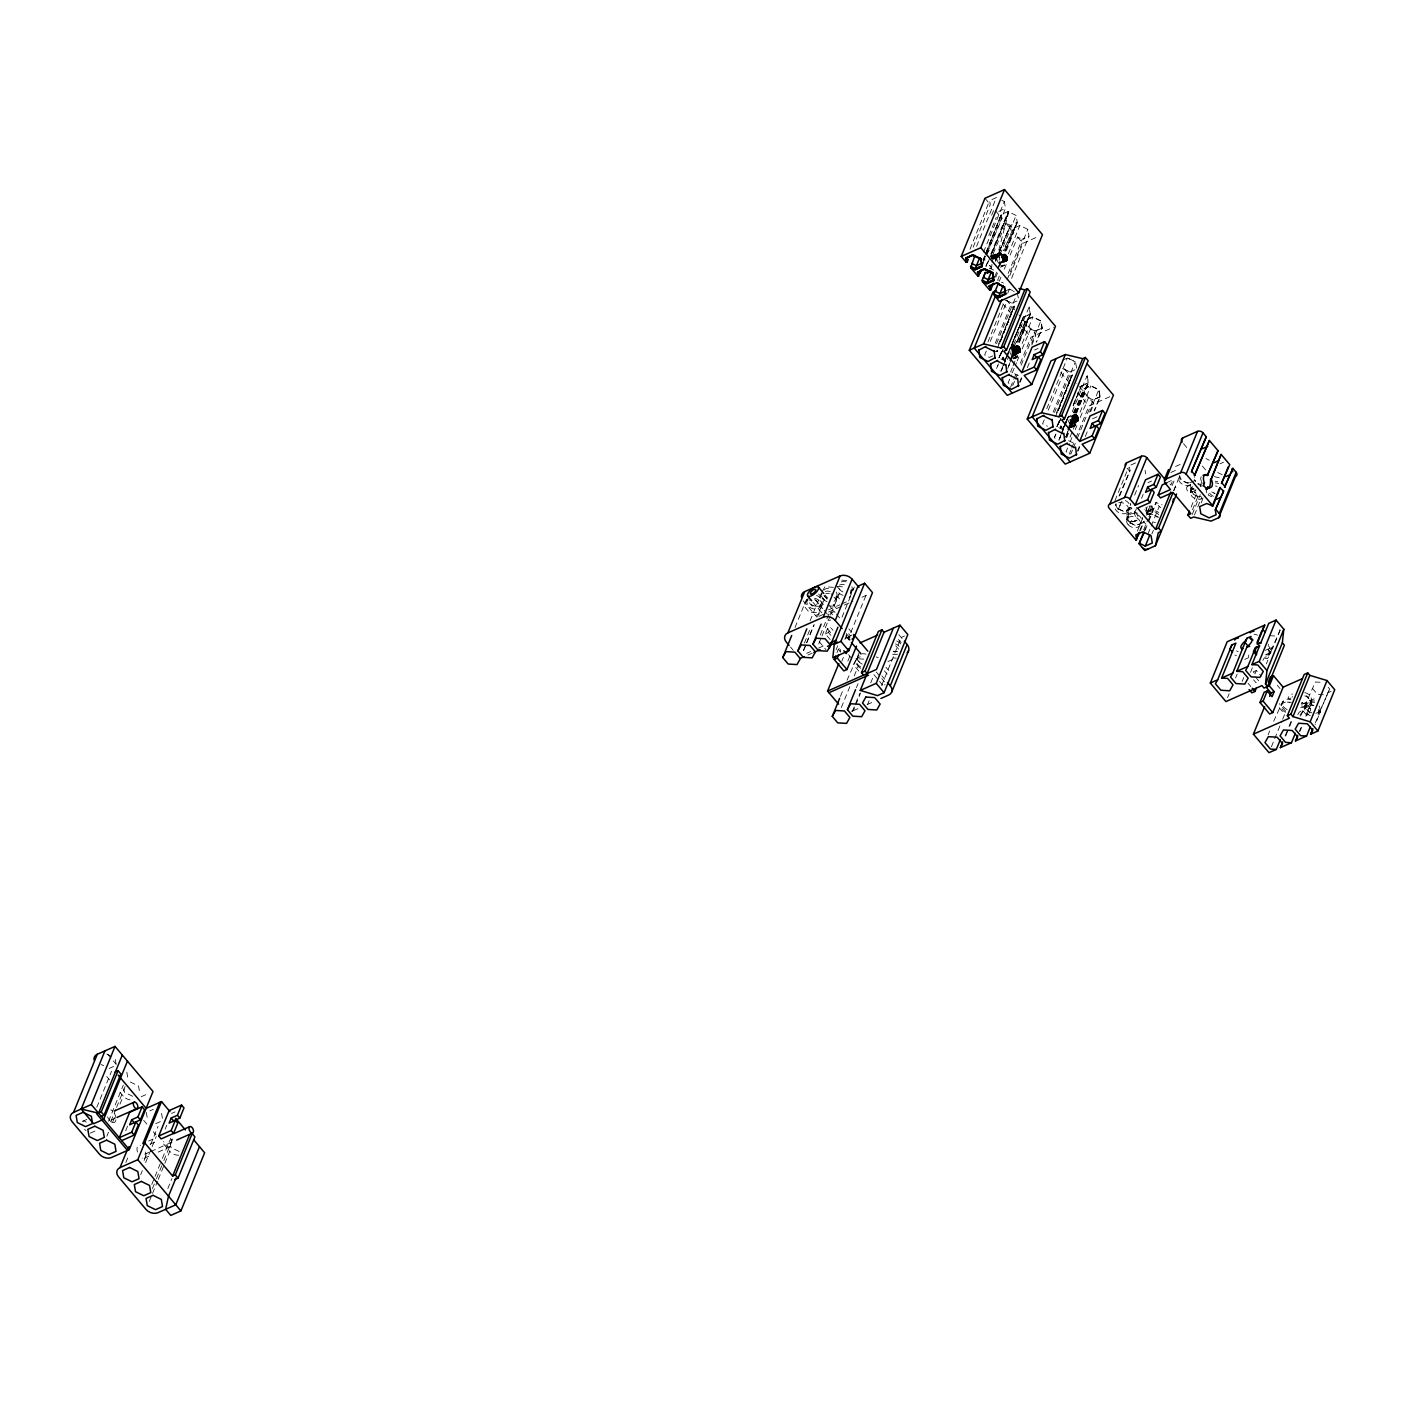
<?xml version="1.0" encoding="UTF-8"?>
<svg xmlns="http://www.w3.org/2000/svg" width="1405" height="1405" viewBox="0 0 1405 1405"><rect width="100%" height="100%" fill="white"/><g stroke="black" fill="none" stroke-linecap="round" stroke-linejoin="round"><path stroke-width="0.75" stroke-dasharray="5 3.75" d="M1016.869 354.288L1012.074 356.413L1012.144 348.212L1029.057 307.08L1030.234 314L1018.572 342.205M1076.406 422.378L1070.03 425.206L1070.364 419.638M1308.758 708.348L1309.407 707.558L1305.772 716.216A6.99 2.722 -40.1 0 0 1310.444 710.912A6.99 2.722 -40.1 0 0 1308.986 708.331L1311.936 702.096L1306.492 695.615M1192.265 486.499L1192.125 489.432A6.99 3.846 66.1 0 1 1190.966 486.604M998.92 263.385C996.444 260.856 994.424 252.443 999.956 252.918M999.412 261.576L999.271 263.455L1003.837 261.435M991.544 268.829L991.93 264.386M992.141 262.331L993.019 254.112L1005.892 223.114L1010.458 225.362L1017.238 222.341L1016.061 215.439L1008.105 211.523L1001.326 214.526L985.028 255.007M992.562 258.116L993.019 254.112M1146.269 513.018L1146.603 507.451M999.324 257.818L997.322 255.815L1008.772 211.839L990.262 257.115M1002.327 367.794L1001.168 371.324L997.972 369.743M1060.863 434.83L1059.704 438.36L1062.18 431.054M1003.609 364.071L1001.168 371.324L1002.819 367.302M1248.729 655.046L1248.711 656.96M1009.809 362.982L1008.421 366.6L1011.301 359.136M1066.377 435.392L1067.765 431.774M1069.258 427.928L1065.692 437.201L1068.186 431.159M983.184 260.241L984.765 256.272M985.449 254.516L1001.326 214.526L1001.993 218.495L986.117 255.499M983.289 260.013L984.87 256.061M984.975 255.868L983.412 259.802L984.694 259.907M1000.026 342.17L1014.322 306.185L996.391 350.706M1000.22 341.784L1014.322 306.185L1000.307 341.608M1057.983 410.963L1072.278 374.977L1054.347 419.498M1058.158 410.576L1072.278 374.977L1058.264 410.418M973.173 247.21L990.262 204.55L989.594 200.599L996.373 197.578L974.982 250.283M995.829 277.119L997.462 273.044M1006.401 250.705L1013.743 232.422L1013.058 228.453L1019.854 225.45L1027.81 229.366L1028.969 236.286L1011.477 278.594M1019.415 342.363L1026.739 324.081L1026.054 320.112L1032.851 317.108L1040.806 321.025L1041.966 327.927L1036.135 342.047M1066.781 437.57L1068.397 433.495M1076.546 413.193L1084.678 392.873L1084.01 388.904L1090.789 385.901L1098.745 389.817L1099.922 396.737L1094.091 410.84M970.03 249.159L989.594 200.599M1004.101 250.722L1013.058 228.453M1009.756 360.593L1013.023 352.497M1017.097 342.381L1026.054 320.112M1067.712 429.386L1070.961 421.289M1074.228 413.193L1084.01 388.904M987.539 262.191L985.889 266.248L993.616 270.041M990.841 254.094L1008.105 211.523M999.271 276.135L997.638 280.192L1003.416 283.037M1008.333 253.831L1019.854 225.45M987.978 341.942L1003.609 303.427M1007.719 293.294L1009.37 289.237L1014.147 291.59M1001.361 351.83L998.885 357.906L1006.612 361.7L1008.562 356.958M1012.267 367.776L1010.634 371.833L1018.344 375.627M1013.093 365.757L1017.22 355.623M1022.155 343.452L1032.851 317.108M1046.76 408.715L1067.326 358.029L1075.282 361.946L1054.488 412.508M1059.317 420.622L1056.841 426.699L1064.551 430.492M1075.159 424.415L1068.59 440.626L1076.3 444.419M1080.094 412.262L1090.789 385.901M96.822 1107.281L111.557 1071.19M108.571 1121.208L123.289 1085.134M110.855 1121.401L115.754 1109.37M116.58 1107.368L126.397 1083.308M106.885 1136.206L108.519 1132.202M112.611 1122.174L115.895 1114.147M119.987 1104.137L123.254 1096.111L119.126 1091.211M125.677 1130.832L128.066 1124.948M125.853 1162.567L129.119 1154.541M144.135 1160.46L147.402 1152.434M150.686 1144.425L158.045 1126.371M140.693 1174.685L142.327 1170.664M145.593 1162.655L151.319 1148.623M152.144 1146.603L156.236 1136.592M165.14 1129.128L166.738 1125.212M151.775 1184.415L154.234 1178.409M155.059 1176.407L161.593 1160.354M162.418 1158.352L169.777 1140.316L175.045 1137.98M152.425 1188.612L155.692 1180.586M156.517 1178.584L163.068 1162.55M163.876 1160.548L172.885 1138.489M149.281 1201.416L151.74 1195.409M152.565 1193.389L157.465 1181.377M158.291 1179.357L164.016 1165.325M164.824 1163.322L169.742 1151.292L161.505 1141.51M167.827 1188.612L171.919 1178.584M795.002 627.491L806.505 599.338L811.914 605.889L820.713 606.433L824.068 600.497L818.623 594.016M807.12 600.813L808.314 597.898M810.105 620.782L821.574 592.717M804.363 643.086L810.773 627.368M807.805 599.654A7.218 5.321 22.2 0 0 811.124 608.066A7.218 5.321 22.2 0 0 820.555 606.082L821.749 603.167M803.344 650.62L805.75 644.737M806.54 642.77L813.758 625.067M803.625 650.62L806.066 644.614M806.892 642.594L814.25 624.558M817.534 616.532L824.068 600.497M820.292 634.972L829.863 611.491L832.621 614.775M835.676 599.391L836.853 596.475M818.729 643.929L821.187 637.905M822.013 635.903L830.197 615.864M831.005 613.845L839.189 593.806L835.835 599.742M830.197 639.609L825.367 633.866L827.44 628.79L830.548 627.403L832.972 630.283M825.367 633.866L828.476 632.496L830.548 627.403M850.798 592.682L851.974 589.784M842.034 617.181L851.852 593.121M852.993 590.293L854.31 587.097M990.42 256.852L1008.772 211.839L990.595 256.623L999.412 252.795M836.08 649.795L837.714 645.791M836.941 652.658L838.311 649.25L841.437 647.881L840.05 651.27M844.897 639.398L847.654 632.619L850.429 635.903M845.125 638.555L849.024 636.816L865.884 595.544M841.806 661.281L843.404 657.347M847.83 661.123L850.218 655.257M1009.844 275.415L1022.928 243.346L1038.576 236.409M840.453 696.336L842.912 690.312M847.004 680.301L859.368 652.306M860.668 666.883A7.218 5.321 22.2 0 1 856.611 659.788L857.858 656.732M841.367 707.453L850.183 685.816M854.205 675.998L858.209 666.163L854.082 661.263M856.4 687.625L858.034 683.62M998.498 344.137L1014.041 306.044L1014.673 309.75M852.343 711.457L859.72 693.403M851.448 711.246A8.851 6.533 22.2 0 0 853.379 710.684L854.978 706.75M855.785 704.783L860.598 692.981M870.696 682.935L873.963 674.909M867.465 704.748L869.098 700.744M1011.863 354.06L1013.514 350.038M1016.781 342.03L1025.773 319.971L1032.798 316.863L1041.035 320.902L1042.247 328.068L1036.521 342.118M1019.064 342.205L1030.515 314.14L1029.303 306.975M881.567 685.605L901.202 637.484L904.521 636.008M1010.529 387.306L1012.987 381.299M1013.795 379.28L1017.08 371.271M1020.346 363.245L1030.989 337.182L1053.539 327.189M1031.832 345.015L1035.924 334.987L1018.888 314.773M1020.153 382.213L1021.804 378.191M1027.354 367.618L1029.76 361.752M1056.455 412.93L1071.997 374.836M1069.82 422.852L1073.086 414.826M1073.912 412.824L1083.729 388.764L1090.754 385.655L1098.991 389.712L1100.203 396.877L1094.477 410.91M1066.377 437.078L1068.011 433.056M1076.195 413.017L1088.471 382.933L1087.259 375.767M1069.293 454.096L1070.944 450.092M1071.752 448.09L1075.036 440.064M1075.844 438.061L1088.945 405.975L1111.478 395.982M1090.614 411.805L1093.88 403.797L1076.845 383.565M1078.109 451.005L1079.743 447.001M1085.31 436.428L1087.716 430.545M1114.973 500.654L1128.426 467.707M1119.03 496.07L1130.024 470.57L1129.216 465.757M1119.732 495.772L1130.024 470.57M1115.781 505.449L1118.187 509.453L1121.348 501.708M1118.187 509.453L1122.051 501.392M1129.919 523.398L1131.569 520.798L1129.919 523.398L1126.81 519.71L1126.705 514.581L1130.656 504.887M1134.625 495.192L1138.577 485.515M1128.478 510.911L1129.655 507.995M1126.81 519.71L1128.022 516.496M1127.53 519.393L1128.461 517.11L1127.583 517.075A6.99 3.846 66.1 0 1 1126.81 510.314A6.99 3.846 66.1 0 1 1130.797 509.19L1131.745 509.031M1130.849 521.115L1131.095 521.255A6.99 3.846 66.1 0 0 1135.1 520.149A6.99 3.846 66.1 0 0 1134.327 513.369L1136.469 507.363M1136.399 508.944L1134.151 513.036M1141.58 498.283L1143.178 494.367M1137.348 531.195L1142.669 518.164M1147.358 506.661L1145.093 512.245L1152.118 509.137L1158.844 512.439M1139.736 530.721L1143.53 521.431L1146.638 525.119L1144.373 530.704M1146.708 513.633L1149.747 506.186M1147.13 513.001L1150.291 505.238M1140.438 530.423L1144.25 521.115M1146.656 515.178L1150.467 505.888M1143.617 529.931L1148.184 518.779M1148.939 516.917L1150.449 513.194L1158.686 517.251M1148.307 521.044L1155.893 502.446L1162.128 504.852M1145.075 530.388L1147.358 524.803M1149.009 520.746L1156.614 502.129M1147.99 533.9L1150.396 527.999M1151.187 526.032L1159.213 506.38L1155.893 502.446M1151.854 533.988L1153.382 530.265M1172.121 485.621L1174.527 479.755M1173.755 490.45L1179.339 476.752M1173.807 490.696L1175.405 486.762L1178.163 490.029M1190.65 491.135L1191.826 488.22M1196.094 493.208A6.99 3.846 66.1 0 1 1194.689 492.47L1195.409 489.923M1191.089 507.187L1196.691 493.418M1200.555 486.393L1201.521 481.634M1192.511 509.787L1198.922 494.051M1192.248 514.406L1200.256 494.736M1194.461 515.02L1201.679 497.335M1201.17 502.92L1202.68 499.197M1227.549 697.635L1229.147 693.701M1235.575 677.965L1237.173 674.049M1242.178 681.39L1243.776 677.473M1250.52 672.345L1252.891 666.532M1254.981 673.873L1256.351 670.484L1261.198 676.209M1268.961 654.431L1270.155 651.516M1265.519 654.783L1269.049 655.011L1280.113 630.178L1277.391 626.946M1266.362 663.898L1267.89 660.122M1280.113 630.178L1272.403 649.075L1268.311 644.21M1268.135 734.833L1269.716 730.969M1273.668 721.274L1282.554 701.78L1291.371 702.324M1285.54 712.282A7.218 5.321 22.2 0 1 1281.536 705.029L1282.73 702.131A7.218 5.321 22.2 0 1 1290.896 699.62M1271.402 746.775L1281.834 721.222M1282.642 719.255L1285.856 711.404L1279.34 703.677M1285.083 736.027L1288.245 728.282M1289.035 726.332L1291.406 720.519M1285.751 735.921L1288.912 728.176M1289.702 726.227L1292.073 720.414M1300.521 716.181L1306.141 704.66L1313.201 705.099M1309.917 713.002L1304.455 706.522L1315.396 681.987L1320.682 682.303M1305.157 707.839L1306.334 704.924M1309.688 706.065L1305.684 707.839L1304.455 710.35A6.99 2.722 -40.1 0 0 1299.59 716.181M1310.092 703.606L1311.269 700.691M1299.309 731.531L1300.837 727.755M1300.082 731.162L1301.662 727.281M1306.404 715.654L1311.936 702.096M1318.522 713.266L1319.717 710.368M1315.133 723.101L1320.419 711.668L1315.098 724.699M1315.818 713.354L1319.822 711.58L1329.674 688.994L1325.582 684.147M1319.822 711.58L1329.674 688.994M988.804 235.566L996.233 217.459M995.601 261.558L1010.458 225.362L995.846 259.433M1008.158 273.483L1022.19 239.289L1028.969 236.286M995.197 343.312L1011.705 303.076L1007.157 300.828L989.629 342.996M1003.644 365.282L1006.12 359.259M1006.946 357.239L1011.073 347.176M1011.899 345.173L1023.455 317.003L1030.234 314L1017.958 343.259M1014.55 381.229L1012.9 385.251L1008.105 382.898L1011.442 374.872M1015.376 379.227L1017.852 373.186M1021.154 365.142L1035.186 330.948L1041.966 327.927M1053.153 412.104L1069.662 371.868L1065.113 369.62L1047.586 411.788M1060.757 436.094L1059.107 440.116L1054.312 437.763L1056.437 432.67M1061.583 434.092L1064.059 428.051M1064.885 426.031L1069.012 415.985M1073.139 405.922L1081.393 385.795L1088.19 382.792L1087.013 375.873L1070.101 417.004M1072.507 450.022L1070.856 454.061L1066.061 451.69L1069.398 443.664M1073.332 448.019L1076.634 439.976M1077.459 437.956L1093.143 399.74L1099.922 396.737M983.535 252.075L1004.329 201.495L999.552 199.159M999.956 254.604L1016.061 215.439M1007.016 279.929L1027.81 229.366M996.531 343.716L1015.657 297.193M1031.656 343.259L1040.806 321.025M1089.595 412.069L1098.745 389.817M983.008 262.823L985.502 256.781M986.345 254.762L1005.506 208.414L1004.329 201.495M994.74 276.75L997.251 270.708M998.077 268.689L1000.571 262.647M1005.576 250.564L1017.238 222.341L1003.117 250.705M1007.736 368.409L1009.405 364.387M1019.486 382.336L1021.979 376.294M1069.029 429.14L1071.523 423.098M1075.686 413.017L1088.19 382.792L1071.242 416.828M1077.424 451.146L1079.936 445.086M991.649 215.211L994.16 209.187M999.271 281.211L1000.94 277.189M1004.276 269.163L1006.788 263.139M1010.125 255.113L1017.624 237.041L1022.19 239.289M986.292 351.022L984.624 355.026L989.419 357.397L992.72 355.939M998.481 363.877L996.373 368.971L997.866 365.581M1012.267 372.869L1016.447 362.824M1017.273 360.822L1018.941 356.8M1022.278 348.774L1030.62 328.7L1035.186 330.948M1044.249 419.814L1042.58 423.836L1047.375 426.189M1070.224 441.662L1071.892 437.64M1075.229 429.614L1076.897 425.592M1080.234 417.566L1088.576 397.492L1093.143 399.74M998.639 266.616L1000.325 262.595M1005.4 250.511L1017.238 222.341L1004.961 251.6M998.428 267.213L1000.975 261.119M1011.635 358.275L1013.321 354.253M1018.397 342.17L1030.234 314L1014.234 346.139M1011.424 358.872L1013.146 354.71M1069.591 427.067L1071.277 423.046M1075.51 412.982L1088.19 382.792L1075.914 412.051M1069.363 427.664L1071.102 423.502M995.829 259.679L1010.458 225.362L995.513 260.557M995.583 260.347L1010.458 225.362M1004.522 361.419L1023.455 317.003L1011.424 345.086M1004.452 361.717L1008.579 352.005M1013.532 340.326L1023.455 317.003L1013.479 340.484M1004.347 361.998L1006.015 358.082M1062.461 430.229L1068.485 416.091M1062.391 430.51L1064.059 426.628M1064.885 424.679L1067.361 418.848M1073.139 405.237L1081.393 385.795L1073.104 405.36M1062.303 430.791L1063.954 426.874M1064.797 424.925L1067.291 419.059M1006.279 357.116L1010.564 347.088M1062.496 429.912L1068.52 415.88M1054.312 437.763L1055.805 434.391M1001.379 352.743L998.885 357.906L1002.907 350.231M1059.335 421.553L1056.841 426.699L1060.863 419.024M988.347 261.277L985.889 266.248L989.928 258.257M1002.959 349.599L998.885 357.906L1002.924 349.915M1060.916 418.409L1056.841 426.699L1060.88 418.708M1071.207 425.241C1074.456 428.947 1080.041 421.57 1070.926 427.19M807.208 599.882L803.836 605.818L809.298 612.281L818.114 612.826L821.468 606.89L816.006 600.427L808.964 599.988M822.399 591.242L824.928 586.781L833.727 587.325M822.311 593.173L818.957 599.11L824.419 605.59M850.956 593.033L853.467 588.59M851.693 593.507L848.216 599.426M1269.049 655.011L1271.56 650.55M1304.455 706.522L1307.809 700.586L1314.852 701.025M983.658 259.468L985.502 256.377M986.609 254.604L989.436 249.862M1302.54 702.412L1301.329 703.694M996.531 351.285L997.568 350.881L996.092 351.338M1013.321 347.738L1011.688 349.511L1013.321 353.463M1001.098 265.387L1004.522 265.194M1009.809 350.811C1009.475 359.469 1024.649 355.992 1012.583 359.03M990.806 256.413L997.304 255.815L1001.642 253.884L997.304 255.815M999.359 256.254L999.271 260.259M983.799 259.345L985.168 259.943M998.709 211.417L1005.506 208.414M982.868 259.732L984.308 259.152M991.298 256.026L998.639 252.795M983.36 259.662L984.694 259.31M991.93 256.377L999.675 252.847M991.807 256.641L1000.237 253.023M991.631 257.22L1000.518 253.146M991.579 257.519L1000.799 253.304M991.561 257.853L1001.08 253.48M991.561 258.186L996.461 256.009M996.83 255.675L1001.361 253.673M991.596 258.52L996.444 256.377M997.761 255.973L1001.923 254.129M993.247 258.169L996.444 256.746M998.235 256.149L1002.204 254.393M993.317 258.52L996.461 257.133M993.405 258.889L996.496 257.519M993.511 259.275L996.549 257.923M990.595 266.406C987.1 264.843 991.105 264.79 991.491 268.495M999.359 262.524L1005.19 259.943M999.324 262.981L1005.278 260.347M999.218 263.894L1003.855 261.839M989.893 268.443L991.315 267.811M989.91 268.812L991.421 268.162M1001.238 266.651L1004.68 264.983M1000.395 267.196L1004.347 265.369M1004.276 291.485L1009.37 289.237M1017.027 300.986L1011.758 303.322L1003.521 299.265M1023.49 317.249L1030.515 314.14M1042.247 328.068L1035.222 331.194L1026.985 327.137L1025.773 319.971M995.407 351.566L997.181 350.811M996.865 351.338L997.813 351.092M1010.933 346.526L1014.076 345.121M1011.337 346.666L1014.357 345.331M1012.144 347.017L1014.919 345.788M1015.2 346.051L1011.231 347.808L1012.144 348.212M1011.688 348.001L1015.464 346.332M1012.215 348.616L1015.991 346.947M1012.267 349.037L1016.236 347.281M1012.32 349.476L1016.465 347.632M1012.39 350.372L1016.921 348.37M1012.408 350.829L1017.132 348.739M1012.425 351.303L1017.325 349.143M1004.312 359.469C1000.606 359.346 1002.959 353.92 1004.487 360.137M1012.443 351.777L1017.501 349.546M1012.443 352.269L1017.677 349.95M1012.425 352.743L1017.817 350.354M1012.408 353.217L1017.958 350.758M1012.39 353.709L1018.081 351.18M1002.643 358.486L1003.592 358.047M1012.355 354.165L1018.186 351.584M1002.731 358.89L1003.82 358.416M1012.32 354.64L1018.274 352.005M1002.801 359.294L1004.013 358.767M1012.267 355.096L1016.834 353.077M1002.854 359.698L1004.171 359.118M1012.215 355.553L1016.851 353.498M1012.144 355.992L1016.869 353.902M1012.004 356.817L1016.834 354.675M1013.093 358.135L1018.186 355.623M1012.97 358.38L1017.975 356.168M1013.198 358.89L1017.343 357.011M1034.554 350.021L1038.102 348.44M1062.233 360.295L1067.326 358.029M1074.966 369.778L1069.697 372.114L1061.477 368.057M1081.446 386.041L1088.471 382.933M1100.203 396.877L1093.178 399.986L1084.941 395.929L1083.729 388.764M1062.127 427.91C1058.632 427.787 1060.81 422.993 1062.373 428.595M1070.399 420.587L1075.457 418.339M1069.837 419.691L1070.417 421.096L1075.615 418.743M1070.382 421.535L1075.773 419.147M1070.364 422.027L1075.914 419.568M1070.347 422.501L1076.037 419.972M1060.599 427.278L1061.548 426.857M1070.311 422.975L1076.142 420.394M1060.687 427.682L1061.776 427.208M1070.276 423.432L1076.23 420.798M1060.757 428.086L1061.952 427.559M1070.224 423.889L1074.772 421.869M1070.171 424.345L1076.353 421.605M1070.101 424.784L1076.388 421.992M1071.576 424.907L1076.406 422.747M1071.242 426.33L1076.23 424.117M1071.032 426.927L1076.142 424.415M1070.663 427.629L1075.791 425.206M1070.54 427.822L1075.475 425.627M1092.493 418.813L1097.832 416.442M1130.972 464.985L1136.241 462.649M815.585 615.566L819.501 613.827M828.493 609.858L839.909 604.782M841.823 603.939L847.531 601.41M818.922 616.338L824.805 613.739M828.704 612L842.403 605.941M844.352 605.081L852.976 601.252M861.968 597.265L868.518 594.368M1175.581 466.46L1180.92 464.089M1147.973 482.635L1151.52 481.054M1170.874 472.484L1177.987 469.323M1166.73 482.653L1172.947 479.895L1170.874 484.988L1168.468 482.108M1220.014 463.791L1223.527 462.245M1128.18 508.821L1130.428 507.82M1189.982 482.811L1195.251 480.475L1194.724 477.279M806.663 653.343L810.615 651.586M818.535 648.091L824.472 645.457M1187.488 486.358L1190.597 484.971M807.945 655.029L812.125 653.167M1126.705 514.581L1133.73 511.473L1137.699 513.422M1190.72 486.218L1191.739 493.471L1199.975 497.528M1215.185 481.177L1217.872 481.81M1149.29 510.84L1151.538 509.857M1190.298 492.751A3.495 1.914 66.1 0 0 1189.719 487.289A3.495 1.914 66.1 0 0 1186.663 488.606A3.495 1.914 66.1 0 0 1190.298 492.751L1196.516 489.994M1146.937 514.757L1150.449 513.194M1133.73 521.641L1135.978 520.64M887.907 661.562L895.775 658.067M853.379 710.684L859.263 708.067M867.131 704.59L874.999 701.095M82.825 1121.19L86.811 1119.434M141.167 1096.725L149.071 1093.231M111.065 1120.066L115.052 1118.31M90.359 1133.133L96.33 1130.498M149.826 1110.881L153.338 1109.335M171.533 1113.463L175.081 1111.899M155.762 1123.666L161.031 1121.331M148.631 1141.036L156.587 1137.506M150.054 1144.214L158.01 1140.684M1244.742 659.419L1248.659 657.681M1265.308 650.304L1273.018 646.88M144.82 1154.172L148.807 1152.416M150.792 1151.52L174.694 1140.93M144.223 1158.264L150.195 1155.612M158.15 1152.082L170.093 1146.796A6.99 3.846 66.1 0 0 170.497 1138.138M1256.351 670.484L1253.242 671.853L1255.666 674.734M1301.662 704.397L1317.486 697.389M1327.409 692.981L1331.079 691.348M1012.355 349.898L1016.693 347.983M1194.25 479.544L1195.76 481.318M1011.635 344.453L1013.233 344.682M841.806 580.195L848.848 580.634M837.433 586.482L844.475 586.921M825.841 593.402L829.354 593.613M830.127 605.941L833.218 606.135L836.572 600.198L831.128 593.718M1269.716 635.675L1276.759 636.114M1236.453 655.433L1234.942 655.152M1264.535 658.295L1267.626 658.488L1270.981 652.552L1268.258 649.321M893.211 651.411L896.267 651.604M893.317 657.979L896.285 658.155M863.794 659.138L856.751 658.699L853.397 664.635L858.841 671.116M1323.405 694.755L1317.504 694.386L1312.042 687.923M1305.684 707.839L1299.695 707.4M1195.778 492.611L1194.443 492.277M1214.377 476.629L1220.172 477.999M1068.257 416.266L1069.644 416.793M1009.334 288.991L1012.619 290.607M1068.924 358.591L1075.51 361.84L1076.722 369.006M1205.964 458.574L1209.266 460.208M1217.714 472.519L1222.649 474.943M1197.798 483.32L1201.503 485.147M1211.76 491.926L1215.062 493.559A7.218 5.321 22.2 0 1 1211.707 491.381M1188.226 483.583L1180.007 479.544L1179.392 475.961M1211.742 496.808L1208.458 495.192L1207.843 491.61M1118.889 509.137L1124.422 511.859L1131.447 508.751L1130.533 503.376M1130.639 523.082L1136.153 525.804L1143.178 522.678L1142.265 517.303M106.85 1054.154L111.785 1056.578M101.037 1064.428L103.671 1065.728M109.151 1068.415L116.299 1065.359L115.087 1058.193M130.314 1082.008L138.551 1086.065L139.762 1093.231M132.632 1096.286L124.501 1092.282L123.921 1088.84M179.12 1151.468L170.989 1147.481L169.777 1140.316M1000.817 265.211L999.429 264M1199.009 484.707L1198.079 484.163M1070.926 424.995L1069.609 423.502M1071.277 422.255L1070.417 421.096M984.958 198.263L990.262 204.55M995.46 210.732L1001.993 218.495M1005.892 223.114L1013.743 232.422M1017.624 237.041L1022.928 243.346M1183.502 443.646L1187.541 448.441M1202.364 466.039L1206.403 470.833M1006.401 299.932L1013.69 308.591M1064.34 368.725L1071.646 377.383M1002.854 303.796L1011.301 313.807M1019.731 323.835L1030.989 337.182M1060.81 372.588L1069.24 382.599M1077.688 392.627L1088.945 405.975M1127.109 468.251L1129.321 470.886M1309.442 707.611L1310.479 708.805M1302.786 710.596L1308.248 717.059M1277.268 685.271L1280.025 688.538M1255.49 676.999L1259.108 681.302L1256 682.69L1253.594 679.809M1279.2 707.698L1284.662 714.179M1248.062 683.287L1250.819 686.553M898.849 634.674L902.976 639.591M898.41 639.451L901.132 642.682M895.793 645.843L898.515 649.092M836.678 586.026L842.139 592.489M836.906 595.773L839.523 598.899M825.086 595.018L827.756 598.196M833.112 604.554L837.134 609.331M885.975 667.287L888.645 670.484M824.296 595.948L827.018 599.197M884.395 670.835L887.152 674.119M821.223 596.071L826.755 602.622M828.142 604.255L835.044 612.457M836.414 614.108L840.559 619.025M848.848 628.86L851.606 632.127M846.267 633.55L849.024 636.816M882.006 675.963L884.764 679.23M845.933 635.64L850.078 640.557M876.246 672.011L880.391 676.929M881.778 678.562L884.535 681.847M814.514 598.916L822.786 608.769M824.173 610.402L828.318 615.32M846.267 636.623L849.024 639.907M813.021 602.376L822.399 613.511M873.91 674.663L884.623 687.379M855.996 658.243L861.458 664.706M827.44 628.79L832.269 634.516M803.186 600.848L816.972 617.216M848.567 654.712L852.695 659.612M828.476 632.496L830.882 635.359M838.311 649.25L840.734 652.131M819.133 641.593L826.035 649.795M790.488 647.038L793.245 650.304M107.676 1054.189L115.93 1064.007M106.762 1076.529L109.52 1079.795M143.644 1120.312L147.753 1125.194M153.25 1131.727L156.008 1134.977M1069.381 423.151L1067.765 419.603M1206.175 489.607L1206.719 492.804M1145.075 470.289L1145.672 473.871M1017.325 293.153L1018.783 300.213M161.575 1113.392L162.769 1120.54M146.313 1112.444L147.525 1119.609M126.819 1072.138L128.031 1079.303M1263.394 658.559A3.495 1.37 -40.1 0 1 1262.849 660.42M1238.191 651.657A7.218 5.321 22.2 0 1 1236.541 650.919M1254.05 634.217A7.218 5.321 22.2 0 1 1257.475 635.201M1268.118 645.492A7.218 5.321 22.2 0 1 1266.186 654.344M1268.083 649.637A7.218 5.321 22.2 0 1 1264.588 657.312M1297.869 714.706A7.113 4.356 -9.6 0 1 1304.753 709.911M1292.635 696.599A3.495 1.37 -40.1 0 1 1292.038 697.196M1290.826 698.127A3.495 1.37 -40.1 0 1 1288.227 697.565A3.495 1.37 -40.1 0 1 1292.582 693.965M1281.536 705.029A7.218 5.321 22.2 0 1 1289.281 702.395M1287.138 709.578A7.218 5.321 22.2 0 1 1282.73 702.131M1304.841 695.826A7.218 5.321 22.2 0 1 1310.145 703.448A7.218 5.321 22.2 0 1 1301.487 705.96M1304.718 692.577A7.218 5.321 22.2 0 1 1311.322 700.533A7.218 5.321 22.2 0 1 1301.434 702.465M1319.067 705.907A7.218 5.321 22.2 0 1 1317.258 712.739M1311.884 712.879A7.218 5.321 22.2 0 1 1306.176 705.415A7.218 5.321 22.2 0 1 1314.606 702.535M1318.259 709.49A7.218 5.321 22.2 0 1 1315.343 715.918M1310.268 715.654A7.218 5.321 22.2 0 1 1305.087 707.997A7.218 5.321 22.2 0 1 1313.833 705.609M1135.047 512.544A7.113 4.777 29.5 0 1 1137.892 519.06A7.113 4.777 29.5 0 1 1131.569 521.062M1128.356 517.251A7.113 2.002 -86.5 0 1 1129.409 508.996A7.113 2.002 -86.5 0 1 1131.833 508.733M1151.099 505.94A6.99 3.846 66.1 0 1 1150.625 514.142A6.99 3.846 66.1 0 1 1144.179 509.242M1149.097 505.8A3.495 1.914 66.1 0 1 1149.413 510.788A3.495 1.914 66.1 0 1 1145.848 507.504M1151.872 505.747A3.495 1.914 66.1 0 1 1151.643 509.804A3.495 1.914 66.1 0 1 1148.465 507.521M1125.387 500.514A7.218 5.321 22.2 0 1 1129.743 507.785A7.218 5.321 22.2 0 1 1121.98 510.559A7.218 5.321 22.2 0 1 1115.992 503.886M1118.661 502.727A7.218 5.321 22.2 0 1 1128.584 508.066A7.218 5.321 22.2 0 1 1121.805 513.703A7.218 5.321 22.2 0 1 1114.99 505.782M1115.236 505.168A7.218 5.321 22.2 0 1 1116.044 504.079M1147.92 514.581A7.218 5.321 22.2 0 1 1157.369 517.303M1155.49 522.449A7.218 5.321 22.2 0 1 1153.786 522.484M1146.831 513.352A7.218 5.321 22.2 0 1 1158.809 514.704M1160.811 507.609A4.004 2.968 22.2 0 1 1159.213 506.38M1201.363 480.984A7.113 4.777 29.5 0 1 1201.24 476.752M1193.302 488.29A4.478 1.264 -86.5 0 0 1193.425 489.326L1193.46 489.344A4.514 3.038 29.5 0 0 1194.162 489.643M1190.702 485.375A6.99 3.846 66.1 0 1 1190.615 484.585M1194.391 480.475A6.99 3.846 66.1 0 1 1195.514 481.125M1196.024 490.082A3.495 1.914 66.1 0 1 1195.62 490.011M1189.104 482.6A7.218 5.321 22.2 0 1 1179.814 475.944M1190.492 484.672A7.218 5.321 22.2 0 1 1181.271 483.513A7.218 5.321 22.2 0 1 1179.62 476.049M1201.24 496.474A7.218 5.321 22.2 0 1 1193.249 493.647A7.218 5.321 22.2 0 1 1192.546 487.078M1199.659 485.691A7.218 5.321 22.2 0 1 1201.345 486.376M1203.084 497.95A7.218 5.321 22.2 0 1 1192.072 496.562A7.218 5.321 22.2 0 1 1194.215 488.378M1213.411 496.299A7.218 5.321 22.2 0 1 1208.915 491.592M1215.43 485.937A7.218 5.321 22.2 0 1 1217.187 486.358M1215.325 482.951A7.218 5.321 22.2 0 1 1218.785 483.601M884.764 684.99A6.99 2.722 -40.1 0 1 885.08 684.411M850.06 640.1A3.495 1.37 -40.1 0 1 850.043 637.361M830.689 620.009A6.99 2.722 -40.1 0 1 827.861 619.991M829.846 614.74A6.99 2.722 -40.1 0 1 835.87 610.666M850.078 639.31A3.495 1.37 -40.1 0 1 848.497 638.818A3.495 1.37 -40.1 0 1 850.007 636.342M850.657 635.763A3.495 1.37 -40.1 0 1 851.711 635.06M115.913 1119.82A6.99 3.846 66.1 0 1 112.453 1122.56M111.61 1122.191A6.99 3.846 66.1 0 1 110.767 1121.594M109.678 1120.505A6.99 3.846 66.1 0 1 108.94 1119.504M108.484 1118.766A6.99 3.846 66.1 0 1 107.588 1116.782M110.749 1109.827A6.99 3.846 66.1 0 1 112.435 1110.933M114.437 1113.515A6.99 3.846 66.1 0 1 115.913 1117.958M82.614 1121.295A6.99 3.846 66.1 0 1 86.285 1122.156M170.198 1146.743A6.99 3.846 66.1 0 1 163.595 1141.44M145.593 1152.03A6.99 3.846 66.1 0 1 142.168 1158.159M137.444 1152.065A6.99 3.846 66.1 0 1 140.465 1145.426M178.751 1155.209A8.851 6.533 22.2 0 1 169.742 1151.292M130.068 1099.887A8.851 6.533 22.2 0 1 123.254 1096.111M85.986 1130.533A3.495 1.914 66.1 0 1 84.634 1129.269M835.835 597.002A7.218 5.321 22.2 0 1 832.55 602.078M827.071 601.726A7.218 5.321 22.2 0 1 821.978 595.439M825.35 591.417A7.218 5.321 22.2 0 1 830.847 591.768M836.115 592.014A7.218 5.321 22.2 0 1 834.113 599.057M827.018 598.249A7.218 5.321 22.2 0 1 823.945 595.334M824.103 590.047A7.218 5.321 22.2 0 1 830.741 588.449M860.738 668.323A8.851 6.533 22.2 0 1 858.209 666.163M856.611 659.788A7.218 5.321 22.2 0 1 863.987 656.873M862.266 664.179A7.218 5.321 22.2 0 1 859.035 655.081M862.161 653.782A7.218 5.321 22.2 0 1 866.042 654.221M814.865 598.179A7.218 5.321 22.2 0 1 820.555 606.082M816.498 595.404A7.218 5.321 22.2 0 1 820.713 604.712A7.218 5.321 22.2 0 1 809.052 602.376M897.602 654.08A7.218 5.321 22.2 0 1 892.157 654.01M895.512 643.894A7.218 5.321 22.2 0 1 899.095 646.388M897.637 651.481A7.218 5.321 22.2 0 1 893.773 651.235M896.706 640.979A7.218 5.321 22.2 0 1 900.991 644.473M878.23 657.803A7.218 5.321 22.2 0 1 876.193 656.837M850.868 589.96A7.218 5.321 22.2 0 1 850.113 593.841M843.035 595.334A7.218 5.321 22.2 0 1 837.696 591.189M839.417 585.147A7.218 5.321 22.2 0 1 846.372 585.235M851.939 586.693A7.218 5.321 22.2 0 1 849.92 592.032M842.947 591.944A7.218 5.321 22.2 0 1 838.311 586.535M841.279 581.933A7.218 5.321 22.2 0 1 848.374 582.741M1001.326 214.526L985.643 254.077L1001.326 214.526M1014.638 345.542L1011.758 346.824L1014.638 345.542M1129.339 521.835A7.218 5.321 22.2 0 0 1141.264 522.239A7.218 5.321 22.2 0 0 1133.519 513.58A7.218 5.321 22.2 0 0 1129.339 521.835M1128.162 524.732A7.218 5.321 22.2 0 0 1140.07 525.136A7.218 5.321 22.2 0 0 1132.342 516.496A7.218 5.321 22.2 0 0 1128.162 524.732"/><path stroke-width="1.5" d="M1007.227 259.047C1006.314 263.508 1001.484 257.835 1002.854 255.236C1005.822 251.39 1010.722 262.823 1003.205 260.821M1020.206 350.881C1021.224 347.755 1015.323 343.382 1015.762 348.51C1015.692 355.553 1025.457 349.424 1016.184 352.831M1078.162 419.674C1079.145 416.582 1073.315 412.122 1073.719 417.303C1072.981 422.835 1082.412 419.884 1075.475 421.026M834.271 644.333L832.814 657.821L848.778 650.743L872.505 592.611L864.637 583.268L857.998 586.201L834.271 644.333L840.91 641.4L864.637 583.268M1267.573 686.483L1265.501 684.024L1266.976 670.554L1283.819 629.264L1276.091 620.079L1268.75 623.346L1261.04 642.226L1257.036 643.999L1264.746 625.12L1227.18 641.751L1210.337 683.041L1225.933 701.569L1261.953 685.605L1264.026 688.064L1267.573 686.483L1284.416 645.211L1282.361 642.752L1283.819 629.264M1007.174 259.556L1004.487 260.75M1143.6 532.565L1139.051 543.717L1144.741 550.479L1155.419 545.755L1158.3 532.653L1161.32 531.318L1158.563 528.034L1172.999 492.663M1172.666 502.604L1173.491 498.863M989.735 270.55C987.715 274.414 983.412 271.92 989.91 271.868M1007.034 260.013L1004.154 261.576M980.023 273.343L981.392 269.813L977.95 276.241L970.75 267.705L974.965 255.341M993.388 283.213L990.578 290.185L989.348 285.742L994.617 283.424M73.552 1112.409L97.279 1054.259L115.034 1046.409L153.005 1091.474L129.278 1149.624L111.539 1157.492A8.851 6.533 22.2 0 1 99.527 1154.26L72.041 1121.629A8.851 6.533 22.2 0 1 73.552 1112.409L91.307 1104.541L115.034 1046.409M127.451 1061.144L103.724 1119.293L93.591 1123.772L81.191 1109.072L104.918 1050.922M122.305 1055.032L98.578 1113.182L81.191 1109.072M129.102 1146.48L127.504 1150.414L96.769 1113.937L101.23 1111.97L118.073 1070.68L120.83 1073.964L103.988 1115.254L101.318 1116.431M142.098 1106.789L137.936 1116.957L131.719 1119.715L129.646 1124.808L140.359 1119.838L144.504 1109.651L142.098 1106.789L129.646 1112.303L119.267 1137.734L131.719 1132.219L135.864 1122.051L138.287 1124.913L134.125 1135.1L121.691 1140.614M199.492 1146.673L175.766 1204.805L158.01 1212.673A8.851 6.533 22.2 0 1 146.015 1209.442L118.529 1176.81A8.851 6.533 22.2 0 1 120.04 1167.59L127.416 1149.553M159.749 1102.381L142.888 1143.652L144.68 1142.862L172.639 1176.055L175.309 1174.879L192.151 1133.607L194.909 1136.873L178.066 1178.163L175.098 1179.48M120.04 1167.59L137.795 1159.722L161.522 1101.59L169.952 1111.601M171.182 1118.011L169.109 1123.104L175.326 1120.347L177.75 1123.21L173.605 1133.396L161.154 1138.911L158.73 1136.048L169.109 1110.6L181.561 1105.085L183.985 1107.948L179.822 1118.134L173.605 1120.891L171.182 1118.011L177.416 1115.254L181.561 1105.085M158.73 1136.048L171.182 1130.516L175.326 1120.347M172.639 1176.055L189.482 1134.783L192.151 1133.607M175.871 1178.163L168.512 1196.199L165.632 1209.301L170.778 1215.413L180.911 1210.917L204.638 1152.767L193.627 1139.701M789.101 645.404L786.343 642.138A8.851 6.533 22.2 0 1 787.854 632.9L804.696 591.628L840.085 575.945A8.851 6.533 22.2 0 1 852.097 579.176L858.982 587.36M782.726 657.558L786.08 651.621L794.896 652.166L800.341 658.646L796.986 664.583L788.187 664.038L782.726 657.558L791.718 635.499M797.847 650.866L801.201 644.93L810 645.475L815.462 651.938L812.108 657.874L803.291 657.329L797.847 650.866L806.839 628.808M970.75 267.705L975.035 269.813L982.06 266.704L981.129 258.819L972.892 254.779L965.867 257.888L966.201 262.314L961.231 256.413L984.958 198.263L1004.522 189.587L1042.492 234.67L1018.766 292.82L999.201 301.478L993.915 294.154L998.446 283.213M966.201 262.314L965.867 257.888M966.5 261.593L967.097 262.314L968.291 259.398M787.854 632.9L823.242 617.234L840.085 575.945M812.951 644.157L816.305 638.221L825.121 638.766L830.583 645.246L827.229 651.182L818.413 650.638L812.951 644.157L821.135 624.119M965.586 258.59L972.892 254.779M961.231 256.413L980.795 247.737L1004.522 189.587M970.451 266.283L975.246 268.654L979.724 257.695M975.035 269.813L982.341 265.984M981.129 258.819L972.611 255.482M842.139 628.632L835.255 620.466L852.097 579.176M977.95 276.241L977.617 271.815M829.143 648.408L837.942 627.21M977.318 272.535L984.642 268.706L992.861 272.763L993.792 280.631L986.767 283.74L982.499 281.65L982.183 280.227L985.485 272.219L983.377 277.312L988.172 279.665L994.74 276.75M982.183 280.227L986.977 282.581L991.473 271.622M986.767 283.74L994.073 279.911M856.523 646.054L846.952 669.535L843.825 670.905L834.166 659.437L835.553 656.047M992.861 272.763L984.343 269.409M834.166 659.437L837.275 658.049L838.662 654.66M989.981 289.465L989.348 285.742M838.609 704.168L827.58 691.084L838.82 663.564M996.373 282.633L1004.312 287.393L998.024 283.441M1028.934 294.787L1055.489 326.329L1031.762 384.461L1007.262 395.332L969.292 350.249L993.019 292.099L996.303 290.642M848.339 648.53L846.267 653.624L843.843 650.743M995.495 295.928L974.227 348.054L1012.197 393.137M993.915 294.154L998.709 296.508L1003.205 285.566M994.231 295.577L998.498 297.684L1005.822 293.856L1004.61 286.69M995.337 357.643L988.031 361.471L979.794 357.414L978.864 349.529M969.292 350.249L983.658 343.874L1001.66 299.774M832.269 716.374L835.641 710.456L844.44 710.983L849.902 717.463L846.548 723.399L837.731 722.855L832.269 716.374L839.646 698.338M998.498 297.684L1005.822 293.856M978.583 350.249L985.889 346.42M863.601 675.138L861.528 672.679L878.371 631.389L881.936 629.809L884.237 632.549M847.391 709.683L850.745 703.747L859.561 704.291L865.006 710.772L861.651 716.708L852.853 716.164L847.391 709.683L855.575 689.627M995.056 358.345L994.125 350.477M861.528 672.679L865.076 671.098L881.936 629.809M1007.069 371.57L999.763 375.398L991.526 371.341L990.613 363.474M883.552 632.461L899.955 625.207L907.823 634.551L884.096 692.683L877.475 695.615L860.264 690.417L883.991 632.268M983.658 343.874L1001.045 348.001L1024.772 289.851L1027.441 288.675L1030.199 291.941L1006.472 350.091L1003.802 351.268L1021.751 372.588L1034.203 367.074L1038.348 356.888L1040.771 359.768L1036.609 369.936L1024.175 375.451L1031.762 384.461M990.314 364.176L997.638 360.365M1001.045 348.001L1003.714 346.807L1027.441 288.675M893.334 628.14L876.492 669.412L827.58 691.084M1006.788 372.29L1005.857 364.404M860.264 690.417L876.228 683.339L899.955 625.207M1018.818 385.497L1011.495 389.326L1003.258 385.286L1002.345 377.401M1002.046 378.121L1009.37 374.292M880.9 698.478L888.75 695.001A8.851 6.533 22.2 0 0 890.261 685.781L907.121 644.491L904.363 641.224M1018.52 386.217L1017.606 378.349M1021.751 372.588L1032.131 347.14L1044.582 341.626L1046.988 344.506L1042.844 354.675L1032.131 359.645L1034.203 354.569L1040.42 351.812L1044.582 341.626M891.789 691.892L908.631 650.603M1027.231 419.041L1050.958 360.909L1065.341 354.534L1082.711 358.644L1085.38 357.467L1088.155 360.751L1064.428 418.883L1061.758 420.077L1079.707 441.381L1092.159 435.866L1096.304 425.697L1098.728 428.56L1094.565 438.729L1082.113 444.243L1089.718 453.271L1065.218 464.124L1027.231 419.041L1041.614 412.684L1058.984 416.793L1061.653 415.617L1085.38 357.467M1055.91 358.714L1032.183 416.846L1070.153 461.929M1053.293 426.435L1045.97 430.264L1037.733 426.207L1036.82 418.339M1041.614 412.684L1065.341 354.534M1036.521 419.041L1043.845 415.213M1052.995 427.155L1052.082 419.27M1065.025 440.362L1057.719 444.191L1049.482 440.134L1048.552 432.266M1058.984 416.793L1082.711 358.644M1048.271 432.986L1055.576 429.157M1064.744 441.082L1063.813 433.197M1076.757 454.307L1069.451 458.118L1061.214 454.078L1060.301 446.193M1060.002 446.913L1067.326 443.084M1076.476 455.009L1075.563 447.141M1079.707 441.381L1090.087 415.95L1102.539 410.436L1104.945 413.298L1100.8 423.467L1094.565 426.224L1092.159 423.362L1098.376 420.604L1102.539 410.436M1092.159 423.362L1090.087 428.455L1096.304 425.697M1089.718 453.271L1113.445 395.121L1086.873 363.579M1139.683 532.267L1135.942 540.029L1109.16 508.224A4.004 2.968 22.2 0 1 1109.845 504.044L1126.687 462.772L1141.369 456.256A4.004 2.95 22.2 0 1 1146.796 457.731L1165.658 480.106M1109.845 504.044L1124.509 497.546L1141.369 456.256M1158.563 528.034L1155.542 529.386L1137.593 508.066L1150.028 502.551L1154.19 492.382L1151.766 489.502L1147.622 499.688L1135.17 505.203L1129.954 499.003L1146.796 457.731M1135.17 505.203L1145.549 479.772L1158.001 474.24L1160.407 477.12L1156.262 487.289L1150.045 490.046L1147.622 487.184L1153.839 484.426L1158.001 474.24M1147.622 487.184L1145.549 492.277L1151.766 489.502M1135.942 540.029L1138.981 532.583M1235.487 476.453L1218.644 517.743L1211.04 521.097L1193.653 516.987L1190.632 518.322L1187.875 515.055L1190.896 513.703L1172.947 492.4L1160.495 497.914L1158.089 495.052L1162.234 484.865L1166.905 482.811M1168.468 469.604L1164.306 479.79L1180.674 472.66A4.022 2.968 22.2 0 1 1186.119 474.117L1212.919 505.923L1206.667 503.517L1199.659 506.643L1200.853 513.791L1209.09 517.848L1216.115 514.739L1215.307 509.927L1223.615 491.012L1219.786 487.64L1212.199 506.239M1139.051 543.717L1144.32 532.249M1191.335 471.975L1206.28 436.779L1202.979 432.845A4.022 2.968 22.2 0 0 1197.517 431.37L1182.834 437.886L1165.992 479.158A4.004 2.95 22.2 0 0 1165.307 483.338L1170.523 489.537L1158.089 495.052M1139.754 543.401L1145.286 546.124L1149.834 534.954M1155.542 529.386L1170.786 492.031M1180.674 472.66L1197.517 431.37M1155.419 545.755L1176.565 493.963M1186.119 474.117L1202.979 432.845M1192.125 470.043L1206.28 436.779M1209.389 440.468L1194.443 475.663L1209.389 440.468L1218.03 450.706L1207.299 475.54L1218.03 450.706M1187.875 515.055L1189.473 511.121M1203.066 485.919L1204.542 482.969A6.99 3.846 66.1 0 1 1203.769 476.207A6.99 3.846 66.1 0 1 1207.773 475.083L1208.019 475.224M1207.826 487.008L1206.175 489.607L1208.072 487.149A6.99 3.846 66.1 0 0 1212.058 486.042A6.99 3.846 66.1 0 0 1211.286 479.263L1221.138 454.395L1229.761 464.651L1221.454 483.566L1228.286 466.811M1212.919 505.923L1220.506 487.324M1232.87 468.339L1224.563 487.254L1232.87 468.339L1236.172 472.273A4.022 2.968 22.2 0 1 1235.873 476.26M1215.307 509.927L1223.615 491.012M1218.644 517.743A4.022 2.968 22.2 0 0 1219.329 513.545L1236.172 472.273M1217.678 679.792L1231.904 644.895L1235.908 643.121L1221.665 678.018L1227.584 678.387L1233.046 684.85L1229.691 690.786L1220.875 690.241L1215.413 683.761L1217.678 679.792L1210.337 683.041M1232.782 673.083L1242.564 648.601A6.99 2.722 -40.1 0 1 1241.107 646.001A6.99 2.722 -40.1 0 1 1245.778 640.698L1247.025 638.204L1251.03 636.43L1250.327 638.695A6.99 2.722 -40.1 0 1 1251.785 641.277A6.99 2.722 -40.1 0 1 1247.113 646.581L1236.786 671.309L1242.705 671.678L1248.149 678.158L1244.795 684.095L1235.996 683.55L1230.534 677.069L1232.782 673.083L1221.665 678.018M1257.106 642.313L1261.725 630.986M1247.903 666.392L1255.613 647.494L1259.618 645.72L1251.908 664.618L1257.809 664.986L1263.271 671.45L1259.916 677.386L1251.1 676.841L1245.655 670.378L1247.903 666.392L1236.786 671.309M1251.908 664.618L1259.231 661.369L1276.091 620.079M1249.098 689.574L1251.855 692.858L1254.964 691.471L1256.351 688.081M1265.501 684.024L1282.361 642.752M1259.986 702.5L1264.131 692.331L1267.24 690.944L1272.069 696.687L1274.159 691.594L1269.312 685.868L1273.474 675.682L1283.134 687.168L1272.754 712.598L1269.646 713.986L1259.986 702.5L1263.095 701.13L1267.24 690.944M1268.276 682.163L1270.366 677.069L1273.474 675.682M1280.289 739.733L1276.337 749.427L1268.996 752.676L1253.4 734.165L1264.623 706.645M1269.663 696.371L1271.033 692.981L1274.159 691.594M1253.4 734.165L1289.404 718.201L1287.331 715.742L1304.191 674.453L1307.739 672.89L1309.811 675.348L1327.023 680.547L1334.75 689.732L1317.908 731.004L1310.566 734.253L1312.85 728.686M1287.331 715.742L1290.896 714.162L1307.739 672.89M1295.305 733.305L1291.458 742.736L1280.341 747.653L1282.712 741.84M1317.908 731.004L1310.163 721.836L1292.969 716.62L1309.811 675.348M1310.356 726.736L1306.562 736.044L1295.463 740.962L1297.763 735.307M1310.163 721.836L1327.023 680.547M1246.094 640.487L1242.125 649.356L1242.793 648.566M1230.411 647.565L1231.904 644.895M1247.025 638.204L1244.777 642.19L1247.605 645.545M1264.746 625.12L1262.498 629.089L1265.22 632.338M1254.121 650.146L1255.613 647.494M1280.341 747.653L1282.589 743.684L1277.127 737.204L1268.329 736.659L1264.974 742.595L1270.419 749.076L1276.337 749.427M1295.463 740.962L1297.711 736.975L1292.249 730.512L1283.432 729.968L1280.078 735.886L1285.54 742.367L1291.458 742.736M1310.566 734.253L1312.814 730.284L1307.37 723.803L1298.554 723.259L1295.199 729.195L1300.661 735.676L1306.562 736.044M1006.665 260.575L1003.328 262.032M1001.941 255.587L1004.891 254.533M1002.362 255.815L1005.172 254.726M1002.643 256.026L1005.313 254.832M975.246 268.654L981.814 265.738L983.008 262.823L976.422 265.738L971.628 263.385M1002.784 256.149L1005.594 255.095M1001.835 257.15L1005.857 255.376M1001.976 257.326L1005.98 255.534M1002.099 257.484L1006.12 255.71M1002.222 257.659L1006.349 256.061M1006.454 256.237C1000.079 255.166 1003.012 264.825 1007.209 258.661M1002.538 258.221L1006.665 256.641M1002.731 258.608L1006.753 256.834M1002.819 258.819L1006.823 257.027M1002.959 259.223L1006.911 257.238M1003.012 259.433L1007.034 257.659M1003.065 259.644L1007.086 257.853M1007.139 258.063L1003.152 260.048L1007.192 258.467M979.373 271.042L984.642 268.706M1004.417 261.067L1007.139 259.732M986.942 272.763L988.576 272.307M987.715 272.763L990.455 271.516M986.977 282.581L993.563 279.665M989.05 286.462L996.444 283.09L1004.154 286.883L1005.523 294.558M1004.838 291.415L999.903 293.61L995.109 291.239M998.709 296.508L1005.295 293.592M1014.515 347.123L1017.325 345.964M1014.796 347.193L1017.747 346.122M1015.218 347.386L1018.028 346.28M1015.499 347.562L1018.309 346.491M1018.59 346.736L1014.568 348.528L1018.73 346.877M1014.832 348.809L1018.976 347.193M1019.117 347.351C1012.373 346.192 1016.342 356.132 1020.171 349.915M1015.218 349.318L1019.345 347.702M1015.429 349.669L1019.45 347.896M1015.534 349.863L1019.556 348.089M1015.639 350.073L1019.749 348.493M1015.815 350.46L1019.819 348.686M1015.885 350.67L1019.907 348.897M1016.008 351.092L1019.977 349.09M1016.061 351.285L1020.083 349.511M1016.114 351.496L1020.135 349.722M1016.201 352.286L1020.206 350.319M1016.201 352.479L1020.223 350.688M1016.078 353.305L1020.171 351.215M1015.92 353.639L1020.03 351.672M1016.553 353.639L1019.837 352.04M1072.085 415.915L1075.282 414.756M1072.735 415.985L1075.703 414.914M1073.157 416.179L1075.984 415.072M1072.103 416.951L1076.406 415.406L1072.384 417.18M1072.524 417.32L1076.669 415.669M1072.665 417.461L1076.933 415.985M1072.788 417.601L1077.055 416.143M1073.034 417.935L1077.178 416.319M1073.157 418.11L1077.407 416.688M1073.28 418.286L1077.512 416.881M1073.49 418.672L1077.6 417.074M1077.863 417.689L1073.842 419.463L1077.688 417.285M1073.912 419.674L1077.916 417.9M1074.017 420.095L1077.986 418.093M1074.07 420.288L1078.074 418.514M1078.109 418.708L1074.14 420.885L1078.162 419.111M1074.158 421.079L1078.179 419.305M1075.405 421.36L1078.127 420.007M1075.246 421.781L1078.039 420.323M1074.93 422.203L1077.863 420.727M1202.469 448.704L1207.738 446.369M1221.138 454.395L1211.128 478.929M1214.201 462.631L1219.47 460.296M830.408 642.823L836.326 640.188M800.13 658.488L804.134 656.715M813.829 652.429L820.134 649.619M827.51 646.353L837.292 642.015M1225.95 476.576L1229.463 475.013M860.088 642.875L877.686 635.078M1216.695 499.249L1220.33 497.633M1145.286 546.124L1152.311 543.015L1151.099 535.849L1142.862 531.793L1135.837 534.919L1136.645 539.713M828.968 692.718L868.536 675.19M115.105 1071.997L118.073 1070.68M114.297 1111.004L134.23 1102.17M117.037 1117.414L136.952 1108.598A3.495 1.914 66.1 0 0 136.461 1103.171A3.495 1.914 66.1 0 0 133.352 1104.383A3.495 1.914 66.1 0 0 136.952 1108.598M145.751 1108.58L161.522 1101.59M173.957 1133.624L189.886 1126.564M176.696 1140.052L192.626 1132.992A3.495 1.914 66.1 0 0 192.116 1127.583A3.495 1.914 66.1 0 0 189.025 1128.777A3.495 1.914 66.1 0 0 192.626 1132.992M1269.312 685.868L1266.204 687.238L1271.033 692.981M1283.134 687.168L1302.4 678.633M1018.976 288.482L1024.772 289.851M971.048 267.003L975.316 269.093M982.78 280.93L987.048 283.037M994.512 294.857L998.797 296.964M985.608 347.14L993.844 351.18M997.339 361.067L1005.576 365.124M1009.071 374.995L1017.308 379.051M1043.546 415.933L1051.783 419.99M1055.295 429.86L1063.532 433.917M1067.027 443.804L1075.264 447.844M1222.157 483.25L1225.283 486.938M1192.055 471.659L1195.163 475.347M1203.786 485.603L1206.895 489.291M1216.027 509.611L1219.329 513.545M980.795 247.737L1018.766 292.82M1153.839 484.426L1156.262 487.289M982.499 281.65L989.682 290.185M1040.42 351.812L1042.844 354.675M1098.376 420.604L1100.8 423.467M1034.203 354.569L1036.627 357.432M1147.622 499.688L1150.028 502.551M1034.203 367.074L1036.609 369.936M1092.159 435.866L1094.565 438.729M1003.714 346.807L1006.472 350.091M1061.653 415.617L1064.428 418.883M1253.365 651.463L1256.193 654.835M1259.231 661.369L1266.976 670.554M1290.896 714.162L1292.969 716.62M1229.656 648.882L1232.484 652.236M1252.206 688.204L1254.964 691.471M1263.095 701.13L1272.754 712.598M818.395 587.062A6.99 2.722 -40.1 0 1 811.809 595.632A6.99 2.722 -40.1 0 1 808.876 591.927A6.99 2.722 -40.1 0 1 818.395 587.062L823.752 593.419M854.012 634.761L867.816 651.165M887.521 682.496L890.261 685.781M851.395 642.506L861.054 653.975M807.664 596.019L811.686 600.796M840.91 641.4L848.778 650.743M876.228 683.339L884.096 692.683M865.076 671.098L867.377 673.82M837.275 658.049L846.952 669.535M177.416 1115.254L179.822 1118.134M175.59 1118.275L185.425 1129.971M171.182 1130.516L173.605 1133.396M118.161 1075.141L146.12 1108.334M137.936 1116.957L140.359 1119.838M131.719 1119.715L134.142 1122.595M175.309 1174.879L178.066 1178.163M131.719 1132.219L134.125 1135.1M101.23 1111.97L103.988 1115.254M91.307 1104.541L129.278 1149.624M137.795 1159.722L180.911 1210.917M1232.15 468.655L1232.694 471.852M1222.894 491.329L1223.14 492.681M993.792 280.631L992.422 272.956L984.712 269.163L978.126 272.078L978.828 276.241M989.875 286.005L990.578 290.185M982.06 266.704L980.69 259.012L972.98 255.218L966.394 258.134L967.097 262.314M1249.712 646.282A7.113 4.356 -9.6 0 1 1246.797 647.02M1250.274 638.502A7.113 4.356 -9.6 0 1 1252.961 640.03M1234.591 640.083A7.218 5.321 22.2 0 1 1235.557 639.099M1236.505 638.555A7.218 5.321 22.2 0 1 1238.42 638.028M1250.151 632.865A7.218 5.321 22.2 0 1 1251.293 632.022M1252.347 631.583A7.218 5.321 22.2 0 1 1253.945 631.284M1258.265 644.245A7.218 5.321 22.2 0 1 1261.146 643.209M1256.737 654.115A7.218 5.321 22.2 0 1 1259.547 646.177M1125.317 465.757A4.004 2.968 22.2 0 1 1126.687 462.772M1147.815 549.127A4.004 2.968 22.2 0 1 1142.37 547.651M1124.509 497.546A4.004 2.95 22.2 0 1 1129.954 499.003M1210.513 479.105A7.113 2.002 -86.5 0 1 1208.827 488.466M1207.615 488.677A7.113 2.002 -86.5 0 1 1207.035 487.623M1203.822 483.812A7.113 4.777 29.5 0 1 1203.084 483.18M1203.031 475.347A7.113 4.777 29.5 0 1 1207.299 475.276M1182.167 442.048A4.004 2.95 22.2 0 1 1182.834 437.886M853.485 635.201A3.495 1.37 -40.1 0 1 853.502 637.8M852.747 638.573A3.495 1.37 -40.1 0 1 852.062 639.117M853.52 634.516A3.495 1.37 -40.1 0 1 853.555 636.57M94.065 1059.967A8.851 6.533 22.2 0 1 97.279 1054.259M801.482 597.336A8.851 6.533 22.2 0 1 804.696 591.628M823.242 617.234A8.851 6.533 22.2 0 1 835.255 620.466M907.121 644.491A8.851 6.533 22.2 0 1 907.173 652.728M865.866 697.056L862.512 702.992L867.956 709.455L876.773 709.999L880.127 704.063L874.665 697.6L865.866 697.056M83.123 1112.286L76.098 1115.412L77.31 1122.56L85.547 1126.617L92.572 1123.508L91.36 1116.343L83.123 1112.286M94.855 1126.23L87.83 1129.339L89.042 1136.505L97.279 1140.544L104.304 1137.435L103.092 1130.27L94.855 1126.23M106.587 1140.158L99.562 1143.266L100.774 1150.432L109.01 1154.489L116.035 1151.38L114.824 1144.214L106.587 1140.158M129.611 1167.467L122.586 1170.593L123.798 1177.759L132.017 1181.798L139.042 1178.69L137.831 1171.524L129.611 1167.467M141.343 1181.412L134.318 1184.52L135.53 1191.686L143.767 1195.743L150.792 1192.617L149.58 1185.469L141.343 1181.412M153.075 1195.339L146.05 1198.447L147.262 1205.613L155.498 1209.67L162.523 1206.561L161.312 1199.396L153.075 1195.339M812.459 593.788A3.495 1.37 -40.1 0 0 815.708 589.503A3.495 1.37 -40.1 0 0 810.948 591.979A3.495 1.37 -40.1 0 0 812.459 593.788"/></g></svg>
